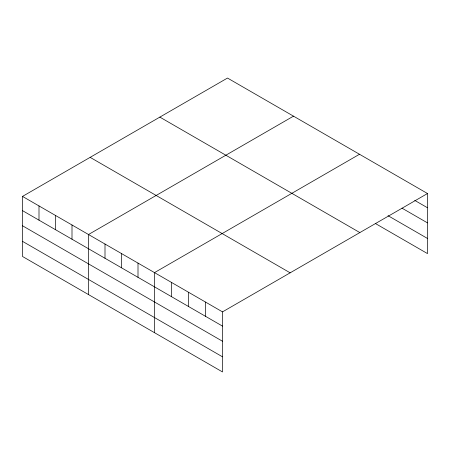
<?xml version="1.0" encoding="UTF-8"?>
<svg xmlns="http://www.w3.org/2000/svg" width="450" height="450" viewBox="0 0 450 450"><rect width="100%" height="100%" fill="white"/><g stroke="black" fill="none" stroke-linecap="round" stroke-linejoin="round"><path stroke-width="0.67" d="M427.5 193.528L227.498 78.052L22.5 196.408L22.5 256.472L222.502 371.947L222.502 311.878L427.5 193.528L427.5 253.592L375.283 223.447M293.496 116.162L88.504 234.512L88.504 294.581M359.499 154.266L154.502 272.621L154.502 332.685M414.748 200.402L427.5 207.759M402.002 208.164L427.5 222.885M388.035 215.685L427.5 238.466M159.846 117.112L359.854 232.583M90.146 157.354L290.154 272.824M22.5 196.408L222.502 311.878M22.5 210.639L222.502 326.115M22.5 225.765L222.502 341.241M22.5 241.346L222.502 356.822M205.504 302.062L205.504 316.299M188.505 292.247L188.505 306.484M171.506 282.431L171.506 296.668M138.004 263.093L138.004 277.329M121.5 253.564L121.5 267.801M105.002 244.041L105.002 258.272M72 224.989L72 239.22M55.502 215.46L55.502 229.697M38.998 205.931L38.998 220.168"/></g></svg>
